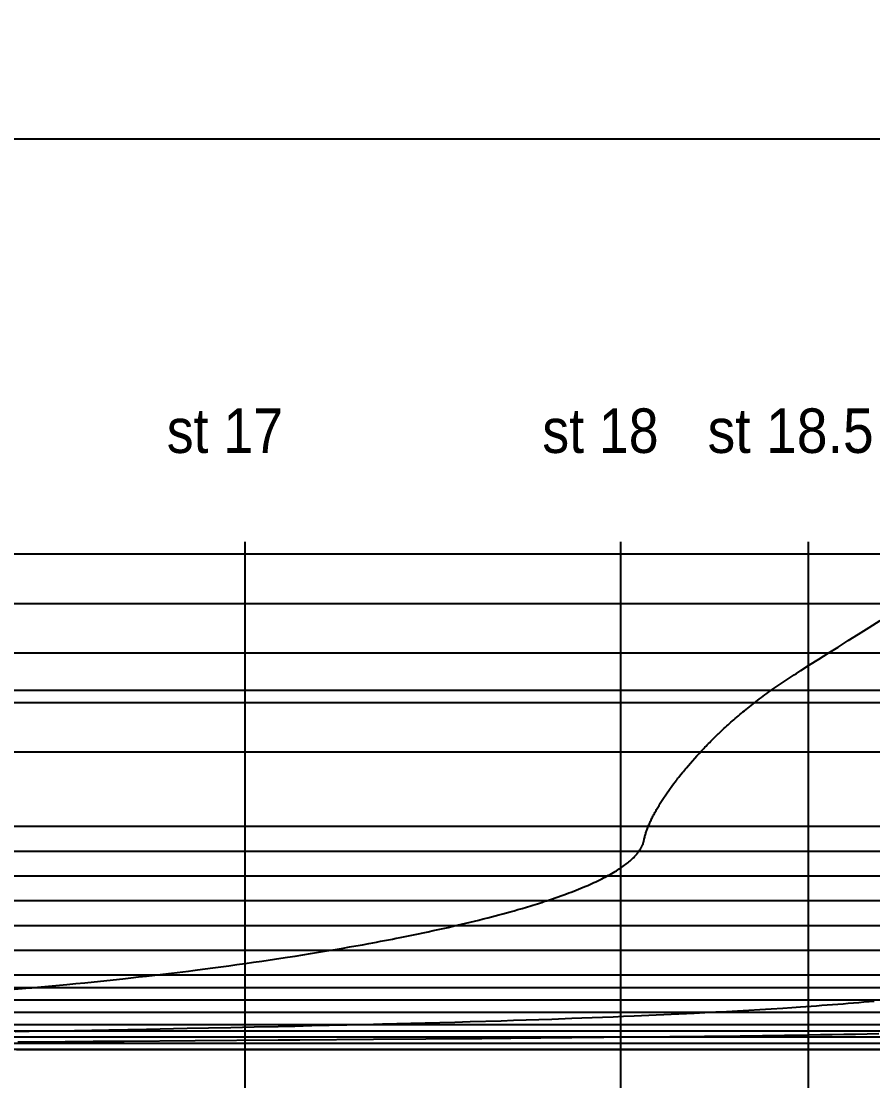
# Model space of a CAD drawing. Header units: millimetres. Extents: x -190954 to 154095, y 101 to 64253.
# Drawn here: x 191.27 to 214.17, y 140.33 to 168.84 of the extents above; entities that cross this region are included whole.
import ezdxf

# ---------------------------------------------------------------- set-up
doc = ezdxf.new("R2010")
doc.units = ezdxf.units.MM
for name, color, linetype in [('B1', 179, 'Continuous'), ('B2', 179, 'Continuous'), ('B3', 179, 'Continuous'), ('B4', 179, 'Continuous'), ('GRID', 179, 'Continuous'), ('WL20', 179, 'Continuous')]:
    doc.layers.add(name, color=color, linetype=linetype)
doc.styles.add('SLDTEXTSTYLE0', font='TXT', dxfattribs={"width": 0.75})
doc.styles.add('SLDTEXTSTYLE3', font='TXT', dxfattribs={"width": 0.928571})
doc.styles.add('SLDTEXTSTYLE5', font='TXT', dxfattribs={"width": 0.9})
doc.dimstyles.new('SLDDIMSTYLE0', dxfattribs={"dimtxt": 3.175, "dimasz": 3.302, "dimexe": 0, "dimexo": 0.0625, "dimgap": 0.79375, "dimtad": 0, "dimtih": 1, "dimtoh": 1, "dimlfac": 1500, "dimrnd": 1e-09, "dimzin": 4, "dimdsep": 46, "dimtxsty": 'SLDTEXTSTYLE0', "dimsah": 1, "dimcen": 0.09, "dimadec": 0, "dimazin": 1, "dimtfac": 1, "dimtofl": 0, "dimtmove": 0, "dimatfit": 3, "dimfxl": 0, "dimfrac": 2, "dimtolj": 1, "dimtzin": 12, "dimarcsym": 0})

# ---------------------------------------------------------------- blocks, each defined once
blk = doc.blocks.new('_D')
at = {"layer": 'WL20'}
for p, q in [((25.597, 126.417), (25.597, 168.839)), ((227.596, 126.417), (227.596, 168.839)), ((25.597, 165.664), (126.8, 165.664)), ((227.596, 165.664), (146.741, 165.664))]:
    blk.add_line(p, q, dxfattribs=at)
for points in [[(25.597, 165.664), (28.899, 165.156), (28.899, 166.172)], [(227.596, 165.664), (224.294, 166.172), (224.294, 165.156)]]:
    blk.add_solid(points, dxfattribs=at)
at = {"layer": 'WL20', "insert": (126.8, 167.237), "char_height": 3.175, "attachment_point": 1, "style": 'SLDTEXTSTYLE0'}
blk.add_mtext('302998.00', dxfattribs=at)

msp = doc.modelspace()

# ---------------------------------------------------------------- linework, layer by layer
at = {"layer": 'B1', "color": 211}
for p, q in [((191.144532, 141.1652667), (192.0860993, 141.1652667)), ((192.0860993, 141.1652667), (193.1408927, 141.1652667)), ((193.1408927, 141.1652667), (194.4931893, 141.1652667)), ((194.4931893, 141.1652667), (196.1429893, 141.1652667)), ((196.1429893, 141.1652667), (198.0902933, 141.1652667)), ((198.0902933, 141.1652667), (200.3351, 141.1652667)), ((200.3351, 141.1652667), (202.8774107, 141.1652667)), ((202.8774107, 141.1652667), (205.7172247, 141.1652667)), ((205.7172247, 141.1652667), (208.854542, 141.1652667)), ((208.854542, 141.1652667), (211.960208, 141.1652667)), ((211.960208, 141.1652667), (214.7050667, 141.1652667))]:
    msp.add_line(p, q, dxfattribs=at)
at = {"layer": 'B2', "color": 211}
for p, q in [((195.946012, 141.4103373), (198.1779833, 141.4266387)), ((198.1779833, 141.4266387), (198.766102, 141.4309607)), ((198.766102, 141.4309607), (200.7445973, 141.44581)), ((200.7445973, 141.44581), (202.1571067, 141.4568533)), ((202.1571067, 141.4568533), (203.6582847, 141.4691527)), ((203.6582847, 141.4691527), (204.44285, 141.47586)), ((204.44285, 141.47586), (205.2505113, 141.482994)), ((205.2505113, 141.482994), (206.081648, 141.4906067)), ((206.081648, 141.4906067), (206.9366773, 141.4987527)), ((206.9366773, 141.4987527), (207.8160707, 141.5075)), ((207.8160707, 141.5075), (208.7203447, 141.5169253)), ((208.7203447, 141.5169253), (209.650092, 141.5271213)), ((209.650092, 141.5271213), (210.6059653, 141.5381927)), ((210.6059653, 141.5381927), (211.20459, 141.5456347)), ((211.20459, 141.5456347), (211.7959533, 141.5536273)), ((211.7959533, 141.5536273), (212.120822, 141.5583107)), ((212.120822, 141.5583107), (212.4435167, 141.5631813)), ((212.4435167, 141.5631813), (212.7640613, 141.5682467)), ((212.7640613, 141.5682467), (213.0824773, 141.5735133)), ((213.0824773, 141.5735133), (213.3987947, 141.578992)), ((213.3987947, 141.578992), (213.7130327, 141.5846887)), ((213.7130327, 141.5846887), (214.0252207, 141.590614)), ((214.0252207, 141.590614), (214.3353847, 141.5967753)), ((191.176778, 141.371282), (191.7753887, 141.3771273)), ((191.7753887, 141.3771273), (192.4516513, 141.3831733)), ((192.4516513, 141.3831733), (193.2061567, 141.389464)), ((193.2061567, 141.389464), (194.0395553, 141.396048)), ((194.0395553, 141.396048), (195.946012, 141.4103373))]:
    msp.add_line(p, q, dxfattribs=at)
at = {"layer": 'B3', "color": 211}
for p, q in [((211.445182, 142.2657407), (211.7521533, 142.2851927)), ((211.7521533, 142.2851927), (211.9931207, 142.3009333)), ((211.9931207, 142.3009333), (212.2330507, 142.3170973)), ((212.2330507, 142.3170973), (212.5204927, 142.337134)), ((212.5204927, 142.337134), (212.663648, 142.3473953)), ((212.663648, 142.3473953), (212.806424, 142.3578213)), ((212.806424, 142.3578213), (212.9488193, 142.3684153)), ((212.9488193, 142.3684153), (213.090834, 142.3791793)), ((213.090834, 142.3791793), (213.2324647, 142.390116)), ((213.2324647, 142.390116), (213.3737093, 142.401226)), ((213.3737093, 142.401226), (213.5145687, 142.4125173)), ((213.5145687, 142.4125173), (213.6550373, 142.4239867)), ((213.6550373, 142.4239867), (213.7951147, 142.4356393)), ((213.7951147, 142.4356393), (213.934796, 142.4474773)), ((213.934796, 142.4474773), (214.07408, 142.4595033)), ((214.07408, 142.4595033), (214.212962, 142.47172)), ((205.5393647, 141.9887653), (206.0798007, 142.0078847)), ((206.0798007, 142.0078847), (206.3534973, 142.01792)), ((206.3534973, 142.01792), (206.6295193, 142.0282927)), ((206.6295193, 142.0282927), (206.9078753, 142.0390287)), ((206.9078753, 142.0390287), (207.1885653, 142.050142)), ((207.1885653, 142.050142), (207.4715947, 142.0616587)), ((207.4715947, 142.0616587), (207.7569633, 142.0735993)), ((207.7569633, 142.0735993), (207.9545267, 142.082074)), ((207.9545267, 142.082074), (208.1531953, 142.0907707)), ((208.1531953, 142.0907707), (208.35297, 142.0997007)), ((208.35297, 142.0997007), (208.553848, 142.108874)), ((208.553848, 142.108874), (208.75583, 142.1183047)), ((208.75583, 142.1183047), (208.9589113, 142.1280027)), ((208.9589113, 142.1280027), (209.1630893, 142.1379807)), ((209.1630893, 142.1379807), (209.3683607, 142.148254)), ((209.3683607, 142.148254), (209.657794, 142.1631713)), ((209.657794, 142.1631713), (209.949386, 142.1787293)), ((209.949386, 142.1787293), (210.2434273, 142.194874)), ((210.2434273, 142.194874), (210.54, 142.2116153)), ((210.54, 142.2116153), (210.8391327, 142.2289873)), ((210.8391327, 142.2289873), (211.1408507, 142.2470167)), ((211.1408507, 142.2470167), (211.445182, 142.2657407)), ((193.6318567, 141.7012493), (194.6391647, 141.7202007)), ((194.6391647, 141.7202007), (195.732086, 141.7412187)), ((195.732086, 141.7412187), (196.3110627, 141.752624)), ((196.3110627, 141.752624), (196.9119567, 141.764702)), ((196.9119567, 141.764702), (197.534962, 141.7775233)), ((197.534962, 141.7775233), (198.1802873, 141.7911633)), ((198.1802873, 141.7911633), (198.627506, 141.800854)), ((198.627506, 141.800854), (199.0850133, 141.810986)), ((199.0850133, 141.810986), (200.0311947, 141.8327153)), ((200.0311947, 141.8327153), (200.5053, 141.844034)), ((200.5053, 141.844034), (200.98938, 141.855916)), ((200.98938, 141.855916), (201.7498673, 141.8753033)), ((201.7498673, 141.8753033), (202.139032, 141.885592)), ((202.139032, 141.885592), (202.5341907, 141.89631)), ((202.5341907, 141.89631), (202.9353853, 141.907498)), ((202.9353853, 141.907498), (203.342648, 141.9191773)), ((203.342648, 141.9191773), (204.1755333, 141.9441707)), ((204.1755333, 141.9441707), (204.5106827, 141.9546833)), ((204.5106827, 141.9546833), (204.8496927, 141.9656013)), ((204.8496927, 141.9656013), (205.1925813, 141.9769527)), ((205.1925813, 141.9769527), (205.5393647, 141.9887653)), ((191.11256, 141.6539893), (191.8695233, 141.6683653)), ((191.8695233, 141.6683653), (192.7089873, 141.6840533)), ((192.7089873, 141.6840533), (193.6318567, 141.7012493))]:
    msp.add_line(p, q, dxfattribs=at)
at = {"layer": 'B4', "color": 211}
for p, q in [((214.0765907, 152.5268753), (214.3730347, 152.7123167)), ((213.5097307, 152.17041), (213.788872, 152.3462373)), ((213.788872, 152.3462373), (214.0765907, 152.5268753)), ((212.9766007, 151.8332367), (213.2390207, 151.9994053)), ((213.2390207, 151.9994053), (213.5097307, 152.17041)), ((212.7223307, 151.671922), (212.9766007, 151.8332367)), ((212.2376987, 151.363938), (212.476074, 151.5154813)), ((212.476074, 151.5154813), (212.7223307, 151.671922)), ((211.8409313, 151.10657), (211.8958267, 151.143052)), ((211.8958267, 151.143052), (211.9513267, 151.179638)), ((211.9513267, 151.179638), (212.007422, 151.2163007)), ((212.007422, 151.2163007), (212.0641253, 151.2530573)), ((212.0641253, 151.2530573), (212.121432, 151.2898907)), ((212.121432, 151.2898907), (212.2376987, 151.363938)), ((211.4215973, 150.81707), (211.472012, 150.8529407)), ((211.472012, 150.8529407), (211.5230027, 150.8889247)), ((211.5230027, 150.8889247), (211.5745607, 150.9249813)), ((211.5745607, 150.9249813), (211.6267027, 150.9611487)), ((211.6267027, 150.9611487), (211.67942, 150.9973893)), ((211.67942, 150.9973893), (211.73273, 151.0337393)), ((211.73273, 151.0337393), (211.786624, 151.0701633)), ((211.786624, 151.0701633), (211.8409313, 151.10657)), ((211.036552, 150.5321127), (211.0827987, 150.5674107)), ((211.0827987, 150.5674107), (211.1295873, 150.6028307)), ((211.1295873, 150.6028307), (211.1769127, 150.6383193)), ((211.1769127, 150.6383193), (211.22479, 150.673928)), ((211.22479, 150.673928), (211.2732133, 150.7096067)), ((211.2732133, 150.7096067), (211.3221993, 150.7454027)), ((211.3221993, 150.7454027), (211.3717407, 150.78127)), ((211.3717407, 150.78127), (211.4215973, 150.81707)), ((210.68334, 150.251476), (210.725736, 150.2862273)), ((210.725736, 150.2862273), (210.7686347, 150.3211087)), ((210.7686347, 150.3211087), (210.812038, 150.356056)), ((210.812038, 150.356056), (210.855956, 150.391132)), ((210.855956, 150.391132), (210.9003893, 150.4262747)), ((210.9003893, 150.4262747), (210.9453487, 150.4615447)), ((210.9453487, 150.4615447), (210.9908327, 150.4968827)), ((210.9908327, 150.4968827), (211.036552, 150.5321127)), ((210.359334, 149.9749607), (210.3982213, 150.0091887)), ((210.3982213, 150.0091887), (210.4375667, 150.0435553)), ((210.4375667, 150.0435553), (210.477382, 150.077986)), ((210.477382, 150.077986), (210.5176693, 150.1125547)), ((210.5176693, 150.1125547), (210.558438, 150.1471873)), ((210.558438, 150.1471873), (210.599692, 150.181956)), ((210.599692, 150.181956), (210.641438, 150.2167907)), ((210.641438, 150.2167907), (210.68334, 150.251476)), ((210.042186, 149.6837967), (210.1784607, 149.811552)), ((210.1784607, 149.811552), (210.2134767, 149.8437427)), ((210.2134767, 149.8437427), (210.24889, 149.8759887)), ((210.24889, 149.8759887), (210.2846947, 149.908364)), ((210.2846947, 149.908364), (210.3209067, 149.9407953)), ((210.3209067, 149.9407953), (210.359334, 149.9749607)), ((209.7555133, 149.4006), (209.7877967, 149.433528)), ((209.7877967, 149.433528), (209.8205127, 149.4666207)), ((209.8205127, 149.4666207), (209.8536693, 149.4998807)), ((209.8536693, 149.4998807), (209.887276, 149.5333093)), ((209.887276, 149.5333093), (210.026384, 149.668712)), ((210.026384, 149.668712), (210.034272, 149.6762527)), ((210.034272, 149.6762527), (210.042186, 149.6837967)), ((209.4452653, 149.0703313), (209.505562, 149.1364827)), ((209.505562, 149.1364827), (209.5656373, 149.201474)), ((209.5656373, 149.201474), (209.596256, 149.2342247)), ((209.596256, 149.2342247), (209.6272733, 149.26715)), ((209.6272733, 149.26715), (209.658698, 149.30025)), ((209.658698, 149.30025), (209.69054, 149.3335253)), ((209.69054, 149.3335253), (209.722808, 149.3669767)), ((209.722808, 149.3669767), (209.7555133, 149.4006)), ((209.2180353, 148.8126327), (209.2730453, 148.876192)), ((209.2730453, 148.876192), (209.3290847, 148.940186)), ((209.3290847, 148.940186), (209.3864667, 149.0048973)), ((209.3864667, 149.0048973), (209.4452653, 149.0703313)), ((208.9580873, 148.498314), (209.007254, 148.5598327)), ((209.007254, 148.5598327), (209.056754, 148.620736)), ((209.056754, 148.620736), (209.0834173, 148.6531313)), ((209.0834173, 148.6531313), (209.1101693, 148.6853567)), ((209.1101693, 148.6853567), (209.137008, 148.717416)), ((209.137008, 148.717416), (209.1639313, 148.7493107)), ((209.1639313, 148.7493107), (209.2180353, 148.8126327)), ((208.77212, 148.255098), (208.816298, 148.314522)), ((208.816298, 148.314522), (208.860834, 148.3733393)), ((208.860834, 148.3733393), (208.8850067, 148.4048313)), ((208.8850067, 148.4048313), (208.9092747, 148.436156)), ((208.9092747, 148.436156), (208.933636, 148.4673153)), ((208.933636, 148.4673153), (208.9580873, 148.498314)), ((208.567022, 147.9624193), (208.5864167, 147.9914667)), ((208.5864167, 147.9914667), (208.6059173, 148.020352)), ((208.6059173, 148.020352), (208.645228, 148.077644)), ((208.645228, 148.077644), (208.6849267, 148.134326)), ((208.6849267, 148.134326), (208.7065727, 148.1647673)), ((208.7065727, 148.1647673), (208.7283227, 148.19504)), ((208.7283227, 148.19504), (208.7501727, 148.2251487)), ((208.7501727, 148.2251487), (208.77212, 148.255098)), ((208.39155, 147.681928), (208.4082507, 147.710272)), ((208.4082507, 147.710272), (208.4250887, 147.738422)), ((208.4250887, 147.738422), (208.4420507, 147.7663973)), ((208.4420507, 147.7663973), (208.4591313, 147.7942047)), ((208.4591313, 147.7942047), (208.4763287, 147.821844)), ((208.4763287, 147.821844), (208.493636, 147.849324)), ((208.493636, 147.849324), (208.5110507, 147.8766473)), ((208.5110507, 147.8766473), (208.5285693, 147.9038187)), ((208.5285693, 147.9038187), (208.5477387, 147.9332047)), ((208.5477387, 147.9332047), (208.567022, 147.9624193)), ((208.2349013, 147.3914213), (208.2477933, 147.417502)), ((208.2477933, 147.417502), (208.2607487, 147.443226)), ((208.2607487, 147.443226), (208.2738493, 147.4687607)), ((208.2738493, 147.4687607), (208.2880787, 147.4960527)), ((208.2880787, 147.4960527), (208.3024613, 147.5231413)), ((208.3024613, 147.5231413), (208.316986, 147.5500427)), ((208.316986, 147.5500427), (208.3316447, 147.576764)), ((208.3316447, 147.576764), (208.3464367, 147.6033067)), ((208.3464367, 147.6033067), (208.3613527, 147.6296813)), ((208.3613527, 147.6296813), (208.3763887, 147.6558913)), ((208.3763887, 147.6558913), (208.39155, 147.681928)), ((208.115488, 147.1170553), (208.124732, 147.1412653)), ((208.124732, 147.1412653), (208.1343, 147.165616)), ((208.1343, 147.165616), (208.1441913, 147.1901087)), ((208.1441913, 147.1901087), (208.154404, 147.214742)), ((208.154404, 147.214742), (208.1649353, 147.2395153)), ((208.1649353, 147.2395153), (208.1757893, 147.26443)), ((208.1757893, 147.26443), (208.1869493, 147.2894833)), ((208.1869493, 147.2894833), (208.1984287, 147.3146773)), ((208.1984287, 147.3146773), (208.2102213, 147.3400107)), ((208.2102213, 147.3400107), (208.222326, 147.3654827)), ((208.222326, 147.3654827), (208.2349013, 147.3914213)), ((208.0288493, 146.828986), (208.03488, 146.8557893)), ((208.03488, 146.8557893), (208.0414193, 146.8827993)), ((208.0414193, 146.8827993), (208.047284, 146.9055787)), ((208.047284, 146.9055787), (208.0534993, 146.928502)), ((208.0534993, 146.928502), (208.060062, 146.95157)), ((208.060062, 146.95157), (208.0669687, 146.9747813)), ((208.0669687, 146.9747813), (208.0742167, 146.9981367)), ((208.0742167, 146.9981367), (208.0818033, 147.0216353)), ((208.0818033, 147.0216353), (208.0897267, 147.0452767)), ((208.0897267, 147.0452767), (208.0979847, 147.0690607)), ((208.0979847, 147.0690607), (208.1065713, 147.0929867)), ((208.1065713, 147.0929867), (208.115488, 147.1170553)), ((207.913562, 146.5436893), (207.9269227, 146.5650593)), ((207.9269227, 146.5650593), (207.93341, 146.575912)), ((207.93341, 146.575912), (207.939764, 146.5868807)), ((207.939764, 146.5868807), (207.9459787, 146.597968)), ((207.9459787, 146.597968), (207.9520547, 146.609172)), ((207.9520547, 146.609172), (207.9582467, 146.6210473)), ((207.9582467, 146.6210473), (207.9642, 146.6329093)), ((207.9642, 146.6329093), (207.9699087, 146.6447573)), ((207.9699087, 146.6447573), (207.975374, 146.6565913)), ((207.975374, 146.6565913), (207.9805953, 146.6684107)), ((207.9805953, 146.6684107), (207.9855753, 146.6802173)), ((207.9855753, 146.6802173), (207.9948147, 146.703788)), ((207.9948147, 146.703788), (208.0004547, 146.719508)), ((208.0004547, 146.719508), (208.0056713, 146.735204)), ((208.0056713, 146.735204), (208.010466, 146.7508753)), ((208.010466, 146.7508753), (208.014842, 146.7665233)), ((208.014842, 146.7665233), (208.0288493, 146.828986)), ((207.6671987, 146.2643607), (207.693772, 146.288504)), ((207.693772, 146.288504), (207.7068753, 146.300758)), ((207.7068753, 146.300758), (207.71985, 146.313136)), ((207.71985, 146.313136), (207.7326927, 146.3256427)), ((207.7326927, 146.3256427), (207.7454007, 146.338276)), ((207.7454007, 146.338276), (207.7663773, 146.359776)), ((207.7663773, 146.359776), (207.786934, 146.381672)), ((207.786934, 146.381672), (207.80704, 146.4039887)), ((207.80704, 146.4039887), (207.8266707, 146.426744)), ((207.8266707, 146.426744), (207.8362927, 146.4383027)), ((207.8362927, 146.4383027), (207.8457853, 146.4499767)), ((207.8457853, 146.4499767), (207.8551427, 146.461774)), ((207.8551427, 146.461774), (207.8643587, 146.473698)), ((207.8643587, 146.473698), (207.8734287, 146.485754)), ((207.8734287, 146.485754), (207.8823487, 146.497944)), ((207.8823487, 146.497944), (207.891112, 146.5102727)), ((207.891112, 146.5102727), (207.8997153, 146.5227427)), ((207.8997153, 146.5227427), (207.913562, 146.5436893)), ((207.279834, 145.9807127), (207.3163467, 146.003668)), ((207.3163467, 146.003668), (207.3525393, 146.0270093)), ((207.3525393, 146.0270093), (207.3883927, 146.0507513)), ((207.3883927, 146.0507513), (207.4238813, 146.0749207)), ((207.4238813, 146.0749207), (207.4589827, 146.099528)), ((207.4589827, 146.099528), (207.4936693, 146.1245987)), ((207.4936693, 146.1245987), (207.5279153, 146.150146)), ((207.5279153, 146.150146), (207.55654, 146.1721933)), ((207.55654, 146.1721933), (207.584806, 146.1946153)), ((207.584806, 146.1946153), (207.612688, 146.2174373)), ((207.612688, 146.2174373), (207.6401627, 146.2406753)), ((207.6401627, 146.2406753), (207.6671987, 146.2643607)), ((206.7252427, 145.6837927), (206.7791607, 145.7094247)), ((206.7791607, 145.7094247), (206.832828, 145.7354953)), ((206.832828, 145.7354953), (206.886222, 145.762024)), ((206.886222, 145.762024), (206.9317747, 145.785152)), ((206.9317747, 145.785152), (206.9770933, 145.8086447)), ((206.9770933, 145.8086447), (207.02216, 145.8325167)), ((207.02216, 145.8325167), (207.0669573, 145.8567793)), ((207.0669573, 145.8567793), (207.111464, 145.8814573)), ((207.111464, 145.8814573), (207.1556593, 145.9065607)), ((207.1556593, 145.9065607), (207.1995207, 145.9321113)), ((207.1995207, 145.9321113), (207.243022, 145.9581287)), ((207.243022, 145.9581287), (207.279834, 145.9807127)), ((206.0662247, 145.405666), (206.1309413, 145.430632)), ((206.1309413, 145.430632), (206.1955487, 145.4559887)), ((206.1955487, 145.4559887), (206.2600307, 145.481756)), ((206.2600307, 145.481756), (206.32437, 145.5079433)), ((206.32437, 145.5079433), (206.38855, 145.53457)), ((206.38855, 145.53457), (206.45255, 145.5616513)), ((206.45255, 145.5616513), (206.5074453, 145.585326)), ((206.5074453, 145.585326), (206.562178, 145.6093633)), ((206.562178, 145.6093633), (206.6167333, 145.633778)), ((206.6167333, 145.633778), (206.671094, 145.6585807)), ((206.671094, 145.6585807), (206.7252427, 145.6837927)), ((205.272388, 145.1282993), (205.3317907, 145.1474927)), ((205.3317907, 145.1474927), (205.4074293, 145.1722553)), ((205.4074293, 145.1722553), (205.4830813, 145.1973933)), ((205.4830813, 145.1973933), (205.5587333, 145.22292)), ((205.5587333, 145.22292), (205.634374, 145.248846)), ((205.634374, 145.248846), (205.709988, 145.2751913)), ((205.709988, 145.2751913), (205.7855613, 145.301964)), ((205.7855613, 145.301964), (205.861078, 145.329182)), ((205.861078, 145.329182), (205.93652, 145.3568553)), ((205.93652, 145.3568553), (206.0014133, 145.38108)), ((206.0014133, 145.38108), (206.0662247, 145.405666)), ((204.2218213, 144.8193173), (204.3235207, 144.8470527)), ((204.3235207, 144.8470527), (204.4254973, 144.8752747)), ((204.4254973, 144.8752747), (204.5277507, 144.9040067)), ((204.5277507, 144.9040067), (204.6302773, 144.93327)), ((204.6302773, 144.93327), (204.7436893, 144.9661967)), ((204.7436893, 144.9661967), (204.8574287, 144.9998333)), ((204.8574287, 144.9998333), (204.975768, 145.035522)), ((204.975768, 145.035522), (205.035024, 145.0536673)), ((205.035024, 145.0536673), (205.0943187, 145.072012)), ((205.0943187, 145.072012), (205.1536473, 145.0905633)), ((205.1536473, 145.0905633), (205.2130053, 145.109324)), ((205.2130053, 145.109324), (205.272388, 145.1282993)), ((203.115716, 144.5405007), (203.231734, 144.568008)), ((203.231734, 144.568008), (203.348154, 144.5959827)), ((203.348154, 144.5959827), (203.464976, 144.624446)), ((203.464976, 144.624446), (203.582198, 144.65341)), ((203.582198, 144.65341), (203.6998173, 144.6828953)), ((203.6998173, 144.6828953), (203.8178333, 144.7129227)), ((203.8178333, 144.7129227), (203.9184067, 144.7388747)), ((203.9184067, 144.7388747), (204.0192627, 144.765248)), ((204.0192627, 144.765248), (204.1204013, 144.7920573)), ((204.1204013, 144.7920573), (204.2218213, 144.8193173)), ((201.8225933, 144.2559693), (201.9533927, 144.283088)), ((201.9533927, 144.283088), (202.0847633, 144.3106727)), ((202.0847633, 144.3106727), (202.2167033, 144.338738)), ((202.2167033, 144.338738), (202.3492107, 144.3672967)), ((202.3492107, 144.3672967), (202.4822853, 144.3963707)), ((202.4822853, 144.3963707), (202.6159247, 144.4259707)), ((202.6159247, 144.4259707), (202.7501273, 144.4561173)), ((202.7501273, 144.4561173), (202.8848927, 144.4868293)), ((202.8848927, 144.4868293), (203.0001013, 144.5134453)), ((203.0001013, 144.5134453), (203.115716, 144.5405007)), ((200.44746, 143.98979), (200.6207253, 144.0215687)), ((200.6207253, 144.0215687), (200.7251607, 144.0409533)), ((200.7251607, 144.0409533), (200.83, 144.0605913)), ((200.83, 144.0605913), (200.9352427, 144.0804873)), ((200.9352427, 144.0804873), (201.040888, 144.100646)), ((201.040888, 144.100646), (201.1469353, 144.1210733)), ((201.1469353, 144.1210733), (201.2533847, 144.1417747)), ((201.2533847, 144.1417747), (201.3602347, 144.1627553)), ((201.3602347, 144.1627553), (201.4674853, 144.184022)), ((201.4674853, 144.184022), (201.644502, 144.2195873)), ((201.644502, 144.2195873), (201.8225933, 144.2559693)), ((198.6391707, 143.6840673), (198.8463207, 143.7168613)), ((198.8463207, 143.7168613), (199.055376, 143.7505107)), ((199.055376, 143.7505107), (199.2663327, 143.7850427)), ((199.2663327, 143.7850427), (199.4316473, 143.8125167)), ((199.4316473, 143.8125167), (199.5981053, 143.840556)), ((199.5981053, 143.840556), (199.7657047, 143.869176)), ((199.7657047, 143.869176), (199.934442, 143.8983907)), ((199.934442, 143.8983907), (200.104316, 143.9282207)), ((200.104316, 143.9282207), (200.2753227, 143.9586807)), ((200.2753227, 143.9586807), (200.44746, 143.98979)), ((196.6400393, 143.3935173), (196.8550147, 143.4226353)), ((196.8550147, 143.4226353), (197.072552, 143.4526013)), ((197.072552, 143.4526013), (197.2926427, 143.4834373)), ((197.2926427, 143.4834373), (197.515282, 143.5151713)), ((197.515282, 143.5151713), (197.7404627, 143.547832)), ((197.7404627, 143.547832), (197.9116813, 143.5730527)), ((197.9116813, 143.5730527), (198.084334, 143.598828)), ((198.084334, 143.598828), (198.2584187, 143.6251733)), ((198.2584187, 143.6251733), (198.4339313, 143.6521013)), ((198.4339313, 143.6521013), (198.6391707, 143.6840673)), ((194.427538, 143.1205533), (194.6430313, 143.145104)), ((194.6430313, 143.145104), (194.8620173, 143.170484)), ((194.8620173, 143.170484), (195.0844913, 143.1967233)), ((195.0844913, 143.1967233), (195.3104453, 143.223846)), ((195.3104453, 143.223846), (195.7727687, 143.2808607)), ((195.7727687, 143.2808607), (195.8912127, 143.2958013)), ((195.8912127, 143.2958013), (196.0105313, 143.310992)), ((196.0105313, 143.310992), (196.4276293, 143.3652193)), ((196.4276293, 143.3652193), (196.6400393, 143.3935173)), ((191.60749, 142.835434), (192.5019687, 142.9189787)), ((192.5019687, 142.9189787), (192.7410433, 142.94234)), ((192.7410433, 142.94234), (192.9862313, 142.9667713)), ((192.9862313, 142.9667713), (193.2375293, 142.9923193)), ((193.2375293, 142.9923193), (193.4949307, 143.0190293)), ((193.4949307, 143.0190293), (193.7481767, 143.0458533)), ((193.7481767, 143.0458533), (194.0070513, 143.073842)), ((194.0070513, 143.073842), (194.2155433, 143.0968073)), ((194.2155433, 143.0968073), (194.427538, 143.1205533)), ((190.766014, 142.7618327), (191.503964, 142.8261333)), ((191.503964, 142.8261333), (191.5555387, 142.830758)), ((191.5555387, 142.830758), (191.60749, 142.835434))]:
    msp.add_line(p, q, dxfattribs=at)
at = {"layer": 'GRID', "color": 135}
for p, q in [((197.2972707, 125.1466667), (197.2972707, 154.8319333)), ((207.3972667, 125.1466667), (207.3972667, 154.8319333)), ((212.4472647, 125.1466667), (212.4472647, 154.8319333)), ((251.23, 154.4986), (21.19727, 154.4986)), ((251.23, 153.1652667), (21.19727, 153.1652667)), ((251.23, 151.8319333), (21.19727, 151.8319333)), ((251.23, 150.4986), (21.19727, 150.4986)), ((251.23, 149.1652667), (21.19727, 149.1652667)), ((251.23, 147.1652667), (21.19727, 147.1652667)), ((251.23, 146.4986), (21.19727, 146.4986)), ((251.23, 145.8319333), (21.19727, 145.8319333)), ((251.23, 145.1652667), (21.19727, 145.1652667)), ((251.23, 144.4986), (21.19727, 144.4986)), ((251.23, 143.8319333), (21.19727, 143.8319333)), ((251.23, 143.1652667), (21.19727, 143.1652667)), ((251.23, 142.8319333), (21.19727, 142.8319333)), ((251.23, 142.4986), (21.19727, 142.4986)), ((251.23, 142.1652667), (21.19727, 142.1652667)), ((251.23, 141.8319333), (21.19727, 141.8319333)), ((251.23, 141.6652667), (21.19727, 141.6652667)), ((251.23, 141.4986), (21.19727, 141.4986)), ((251.23, 141.3319333), (21.19727, 141.3319333)), ((251.23, 141.1652667), (21.19727, 141.1652667))]:
    msp.add_line(p, q, dxfattribs=at)
at = {"layer": 'GRID', "color": 2}
msp.add_line((251.23, 150.8319333), (21.19727, 150.8319333), dxfattribs=at)
at = {"layer": 'GRID', "color": 255}
msp.add_line((251.23, 141.1652667), (21.19727, 141.1652667), dxfattribs=at)

# ---------------------------------------------------------------- texts
at = {"layer": 'GRID', "color": 255, "char_height": 1.198504, "attachment_point": 1}
for s, insert, style in [('st 17', (195.1866731, 158.419676), 'SLDTEXTSTYLE5'), ('st 18', (205.2866691, 158.419676), 'SLDTEXTSTYLE5'), ('st 18.5', (209.7312597, 158.419676), 'SLDTEXTSTYLE3')]:
    msp.add_mtext(s, dxfattribs=dict(at, insert=insert, style=style))

# ---------------------------------------------------------------- dimensions: what is measured, and where the dimension line sits
at = {"layer": 'WL20'}
dim = msp.add_linear_dim(base=(25.5972687, 165.6644439), p1=(227.595936, 125.1466667), p2=(25.5972687, 125.1466667), dimstyle='SLDDIMSTYLE0', dxfattribs=at)
dim.commit()
dim.dimension.update_dxf_attribs({"geometry": '_D', "text_midpoint": (136.7707445, 165.6644439), "dimtype": 160})

doc.saveas('drawing.dxf')
